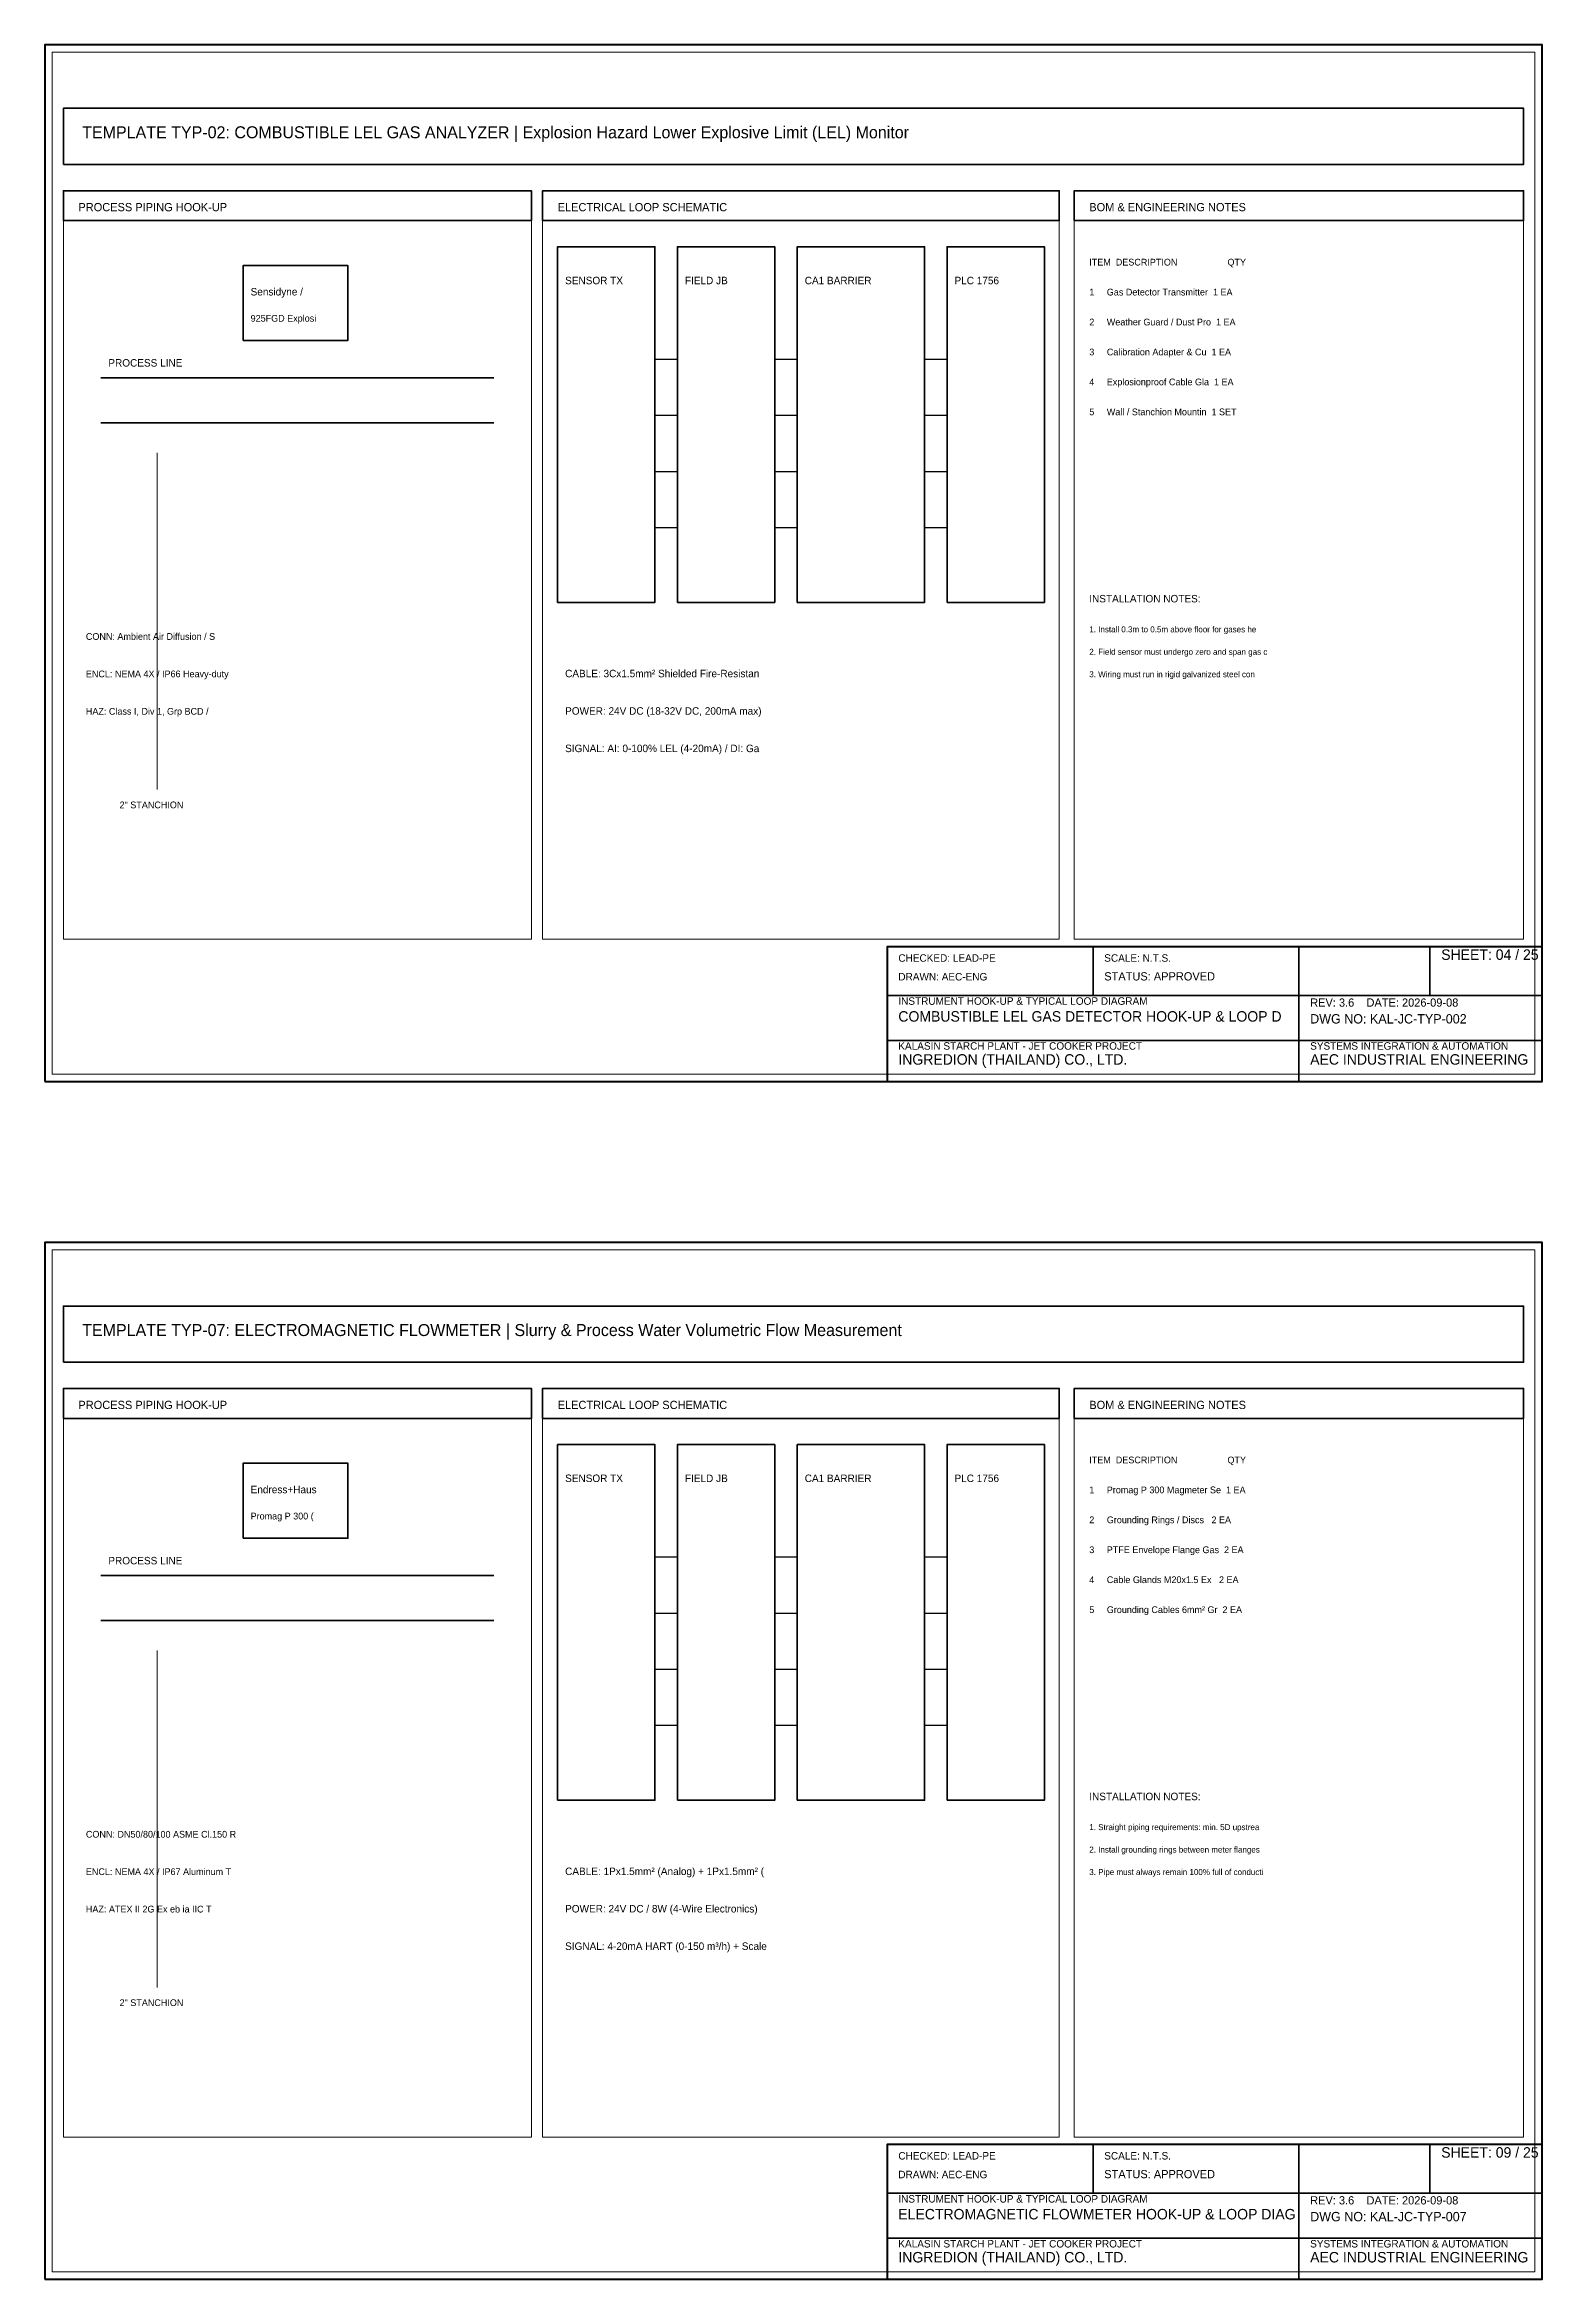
# Model space of a CAD drawing. Header units: millimetres. Extents: x 0 to 2200, y -1280 to 277.
# Drawn here: x 1350 to 1750, y -320 to 277 of the extents above; entities that cross this region are included whole.
import ezdxf

# ---------------------------------------------------------------- set-up
doc = ezdxf.new("R2010")
doc.units = ezdxf.units.MM
for name, color, linetype, lineweight in [('0_BORDER', 7, 'Continuous', 70), ('0_TITLE_BLOCK', 4, 'Continuous', 35), ('IE-CABLE', 6, 'Continuous', 25), ('IE-EQUIP', 2, 'Continuous', 35), ('IE-WIRE', 1, 'Continuous', 25), ('IS_BARRIERS', 140, 'Continuous', 35), ('NOTATIONS', 8, 'Continuous', 18), ('RELAYS', 30, 'Continuous', 35), ('TER', 3, 'Continuous', 35), ('TEXTS', 7, 'Continuous', 25)]:
    doc.layers.add(name, color=color, linetype=linetype, lineweight=lineweight)

msp = doc.modelspace()

# ---------------------------------------------------------------- linework, layer by layer
at = {"layer": '0_BORDER'}
for points in [[(1350, 0), (1750, 0), (1750, 277), (1350, 277)], [(1575, 0), (1750, 0), (1750, 36), (1575, 36)], [(1350, -320), (1750, -320), (1750, -43), (1350, -43)], [(1575, -320), (1750, -320), (1750, -284), (1575, -284)]]:
    msp.add_lwpolyline(points, close=True, dxfattribs=at)
at = {"layer": '0_TITLE_BLOCK'}
for p, q in [((1630, 23), (1630, 36)), ((1685, 23), (1685, 36)), ((1720, 23), (1720, 36)), ((1575, 23), (1750, 23)), ((1685, 0), (1685, 23)), ((1575, 11), (1750, 11)), ((1630, -297), (1630, -284)), ((1685, -297), (1685, -284)), ((1720, -297), (1720, -284)), ((1575, -297), (1750, -297)), ((1685, -320), (1685, -297)), ((1575, -309), (1750, -309))]:
    msp.add_line(p, q, dxfattribs=at)
for points in [[(1355, 230), (1480, 230), (1480, 238), (1355, 238)], [(1483, 230), (1621, 230), (1621, 238), (1483, 238)], [(1625, 230), (1745, 230), (1745, 238), (1625, 238)], [(1355, -90), (1480, -90), (1480, -82), (1355, -82)], [(1483, -90), (1621, -90), (1621, -82), (1483, -82)], [(1625, -90), (1745, -90), (1745, -82), (1625, -82)]]:
    msp.add_lwpolyline(points, close=True, dxfattribs=at)
at = {"layer": 'IE-CABLE'}
for p, q in [((1545, 193), (1551, 193)), ((1545, 178), (1551, 178)), ((1545, 163), (1551, 163)), ((1545, 148), (1551, 148)), ((1545, -127), (1551, -127)), ((1545, -142), (1551, -142)), ((1545, -157), (1551, -157)), ((1545, -172), (1551, -172))]:
    msp.add_line(p, q, dxfattribs=at)
at = {"layer": 'IE-EQUIP'}
for p, q in [((1365, 188), (1470, 188)), ((1365, 176), (1470, 176)), ((1365, -132), (1470, -132)), ((1365, -144), (1470, -144))]:
    msp.add_line(p, q, dxfattribs=at)
for points in [[(1355, 245), (1745, 245), (1745, 260), (1355, 260)], [(1487, 128), (1513, 128), (1513, 223), (1487, 223)], [(1591, 128), (1617, 128), (1617, 223), (1591, 223)], [(1403, 198), (1431, 198), (1431, 218), (1403, 218)], [(1355, -75), (1745, -75), (1745, -60), (1355, -60)], [(1487, -192), (1513, -192), (1513, -97), (1487, -97)], [(1591, -192), (1617, -192), (1617, -97), (1591, -97)], [(1403, -122), (1431, -122), (1431, -102), (1403, -102)]]:
    msp.add_lwpolyline(points, close=True, dxfattribs=at)
at = {"layer": 'IE-WIRE'}
for p, q in [((1513, 193), (1519, 193)), ((1585, 193), (1591, 193)), ((1513, 178), (1519, 178)), ((1585, 178), (1591, 178)), ((1513, 163), (1519, 163)), ((1585, 163), (1591, 163)), ((1513, 148), (1519, 148)), ((1585, 148), (1591, 148)), ((1513, -127), (1519, -127)), ((1585, -127), (1591, -127)), ((1513, -142), (1519, -142)), ((1585, -142), (1591, -142)), ((1513, -157), (1519, -157)), ((1585, -157), (1591, -157)), ((1513, -172), (1519, -172)), ((1585, -172), (1591, -172))]:
    msp.add_line(p, q, dxfattribs=at)
at = {"layer": 'IS_BARRIERS'}
msp.add_lwpolyline([(1551, 128), (1585, 128), (1585, 223), (1551, 223)], close=True, dxfattribs=at)
at = {"layer": 'NOTATIONS'}
for p, q in [((1380, 78), (1380, 168)), ((1380, -242), (1380, -152))]:
    msp.add_line(p, q, dxfattribs=at)
for points in [[(1352, 2), (1748, 2), (1748, 275), (1352, 275)], [(1355, 38), (1480, 38), (1480, 238), (1355, 238)], [(1483, 38), (1621, 38), (1621, 238), (1483, 238)], [(1625, 38), (1745, 38), (1745, 238), (1625, 238)], [(1352, -318), (1748, -318), (1748, -45), (1352, -45)], [(1355, -282), (1480, -282), (1480, -82), (1355, -82)], [(1483, -282), (1621, -282), (1621, -82), (1483, -82)], [(1625, -282), (1745, -282), (1745, -82), (1625, -82)]]:
    msp.add_lwpolyline(points, close=True, dxfattribs=at)
at = {"layer": 'RELAYS'}
msp.add_lwpolyline([(1551, -192), (1585, -192), (1585, -97), (1551, -97)], close=True, dxfattribs=at)
at = {"layer": 'TER'}
for points in [[(1519, 128), (1545, 128), (1545, 223), (1519, 223)], [(1519, -192), (1545, -192), (1545, -97), (1519, -97)]]:
    msp.add_lwpolyline(points, close=True, dxfattribs=at)

# ---------------------------------------------------------------- texts
at = {"layer": '0_TITLE_BLOCK'}
for s, height, p in [('TEMPLATE TYP-02: COMBUSTIBLE LEL GAS ANALYZER | Explosion Hazard Lower Explosive Limit (LEL) Monitor', 3.2, (1360, 252)), ('PROCESS PIPING HOOK-UP', 2.2, (1359, 232.5)), ('ELECTRICAL LOOP SCHEMATIC', 2.2, (1487, 232.5)), ('BOM & ENGINEERING NOTES', 2.2, (1629, 232.5)), ('ITEM  DESCRIPTION                    QTY', 1.8, (1629, 218)), ('INSTALLATION NOTES:', 2, (1629, 128)), ('SHEET: 04 / 25', 2.8, (1723, 32.5)), ('STATUS: APPROVED', 2.2, (1633, 27)), ('COMBUSTIBLE LEL GAS DETECTOR HOOK-UP & LOOP D', 2.8, (1578, 16)), ('INGREDION (THAILAND) CO., LTD.', 2.8, (1578, 4.5)), ('AEC INDUSTRIAL ENGINEERING', 2.8, (1688, 4.5)), ('TEMPLATE TYP-07: ELECTROMAGNETIC FLOWMETER | Slurry & Process Water Volumetric Flow Measurement', 3.2, (1360, -68)), ('PROCESS PIPING HOOK-UP', 2.2, (1359, -87.5)), ('ELECTRICAL LOOP SCHEMATIC', 2.2, (1487, -87.5)), ('BOM & ENGINEERING NOTES', 2.2, (1629, -87.5)), ('ITEM  DESCRIPTION                    QTY', 1.8, (1629, -102)), ('INSTALLATION NOTES:', 2, (1629, -192)), ('SHEET: 09 / 25', 2.8, (1723, -287.5)), ('STATUS: APPROVED', 2.2, (1633, -293)), ('ELECTROMAGNETIC FLOWMETER HOOK-UP & LOOP DIAG', 2.8, (1578, -304)), ('INGREDION (THAILAND) CO., LTD.', 2.8, (1578, -315.5)), ('AEC INDUSTRIAL ENGINEERING', 2.8, (1688, -315.5))]:
    msp.add_text(s, height=height, dxfattribs=at).set_placement(p)
at = {"layer": 'IE-CABLE'}
for s, p in [('CABLE: 3Cx1.5mm² Shielded Fire-Resistan', (1489, 108)), ('CABLE: 1Px1.5mm² (Analog) + 1Px1.5mm² (', (1489, -212))]:
    msp.add_text(s, height=2, dxfattribs=at).set_placement(p)
at = {"layer": 'NOTATIONS'}
for s, height, p in [('925FGD Explosi', 1.8, (1405, 203)), ('1. Install 0.3m to 0.5m above floor for gases he', 1.6, (1629, 120)), ('2. Field sensor must undergo zero and span gas c', 1.6, (1629, 114)), ('3. Wiring must run in rigid galvanized steel con', 1.6, (1629, 108)), ('2" STANCHION', 1.8, (1370, 73)), ('Promag P 300 (', 1.8, (1405, -117)), ('1. Straight piping requirements: min. 5D upstrea', 1.6, (1629, -200)), ('2. Install grounding rings between meter flanges', 1.6, (1629, -206)), ('3. Pipe must always remain 100% full of conducti', 1.6, (1629, -212)), ('2" STANCHION', 1.8, (1370, -247))]:
    msp.add_text(s, height=height, dxfattribs=at).set_placement(p)
at = {"layer": 'TER'}
for p in [(1521, 213), (1521, -107)]:
    msp.add_text('FIELD JB', height=2, dxfattribs=at).set_placement(p)
at = {"layer": 'TEXTS'}
for s, height, p in [('SENSOR TX', 2, (1489, 213)), ('CA1 BARRIER', 2, (1553, 213)), ('PLC 1756', 2, (1593, 213)), ('Sensidyne / ', 2, (1405, 210)), ('1     Gas Detector Transmitter  1 EA', 1.8, (1629, 210)), ('2     Weather Guard / Dust Pro  1 EA', 1.8, (1629, 202)), ('PROCESS LINE', 2, (1367, 191)), ('3     Calibration Adapter & Cu  1 EA', 1.8, (1629, 194)), ('4     Explosionproof Cable Gla  1 EA', 1.8, (1629, 186)), ('5     Wall / Stanchion Mountin  1 SET', 1.8, (1629, 178)), ('CONN: Ambient Air Diffusion / S', 1.8, (1361, 118)), ('ENCL: NEMA 4X / IP66 Heavy-duty', 1.8, (1361, 108)), ('HAZ: Class I, Div 1, Grp BCD /', 1.8, (1361, 98)), ('POWER: 24V DC (18-32V DC, 200mA max)', 2, (1489, 98)), ('SIGNAL: AI: 0-100% LEL (4-20mA) / DI: Ga', 2, (1489, 88)), ('CHECKED: LEAD-PE', 2, (1578, 32)), ('SCALE: N.T.S.', 2, (1633, 32)), ('DRAWN: AEC-ENG', 2, (1578, 27)), ('INSTRUMENT HOOK-UP & TYPICAL LOOP DIAGRAM', 2, (1578, 20.5)), ('REV: 3.6    DATE: 2026-09-08', 2.2, (1688, 20)), ('DWG NO: KAL-JC-TYP-002', 2.5, (1688, 15.5)), ('KALASIN STARCH PLANT - JET COOKER PROJECT', 2, (1578, 8.5)), ('SYSTEMS INTEGRATION & AUTOMATION', 2, (1688, 8.5)), ('SENSOR TX', 2, (1489, -107)), ('CA1 BARRIER', 2, (1553, -107)), ('PLC 1756', 2, (1593, -107)), ('Endress+Haus', 2, (1405, -110)), ('1     Promag P 300 Magmeter Se  1 EA', 1.8, (1629, -110)), ('2     Grounding Rings / Discs   2 EA', 1.8, (1629, -118)), ('3     PTFE Envelope Flange Gas  2 EA', 1.8, (1629, -126)), ('PROCESS LINE', 2, (1367, -129)), ('4     Cable Glands M20x1.5 Ex   2 EA', 1.8, (1629, -134)), ('5     Grounding Cables 6mm² Gr  2 EA', 1.8, (1629, -142)), ('CONN: DN50/80/100 ASME Cl.150 R', 1.8, (1361, -202)), ('ENCL: NEMA 4X / IP67 Aluminum T', 1.8, (1361, -212)), ('HAZ: ATEX II 2G Ex eb ia IIC T', 1.8, (1361, -222)), ('POWER: 24V DC / 8W (4-Wire Electronics)', 2, (1489, -222)), ('SIGNAL: 4-20mA HART (0-150 m³/h) + Scale', 2, (1489, -232)), ('CHECKED: LEAD-PE', 2, (1578, -288)), ('SCALE: N.T.S.', 2, (1633, -288)), ('DRAWN: AEC-ENG', 2, (1578, -293)), ('INSTRUMENT HOOK-UP & TYPICAL LOOP DIAGRAM', 2, (1578, -299.5)), ('REV: 3.6    DATE: 2026-09-08', 2.2, (1688, -300)), ('DWG NO: KAL-JC-TYP-007', 2.5, (1688, -304.5)), ('KALASIN STARCH PLANT - JET COOKER PROJECT', 2, (1578, -311.5)), ('SYSTEMS INTEGRATION & AUTOMATION', 2, (1688, -311.5))]:
    msp.add_text(s, height=height, dxfattribs=at).set_placement(p)

doc.saveas('drawing.dxf')
